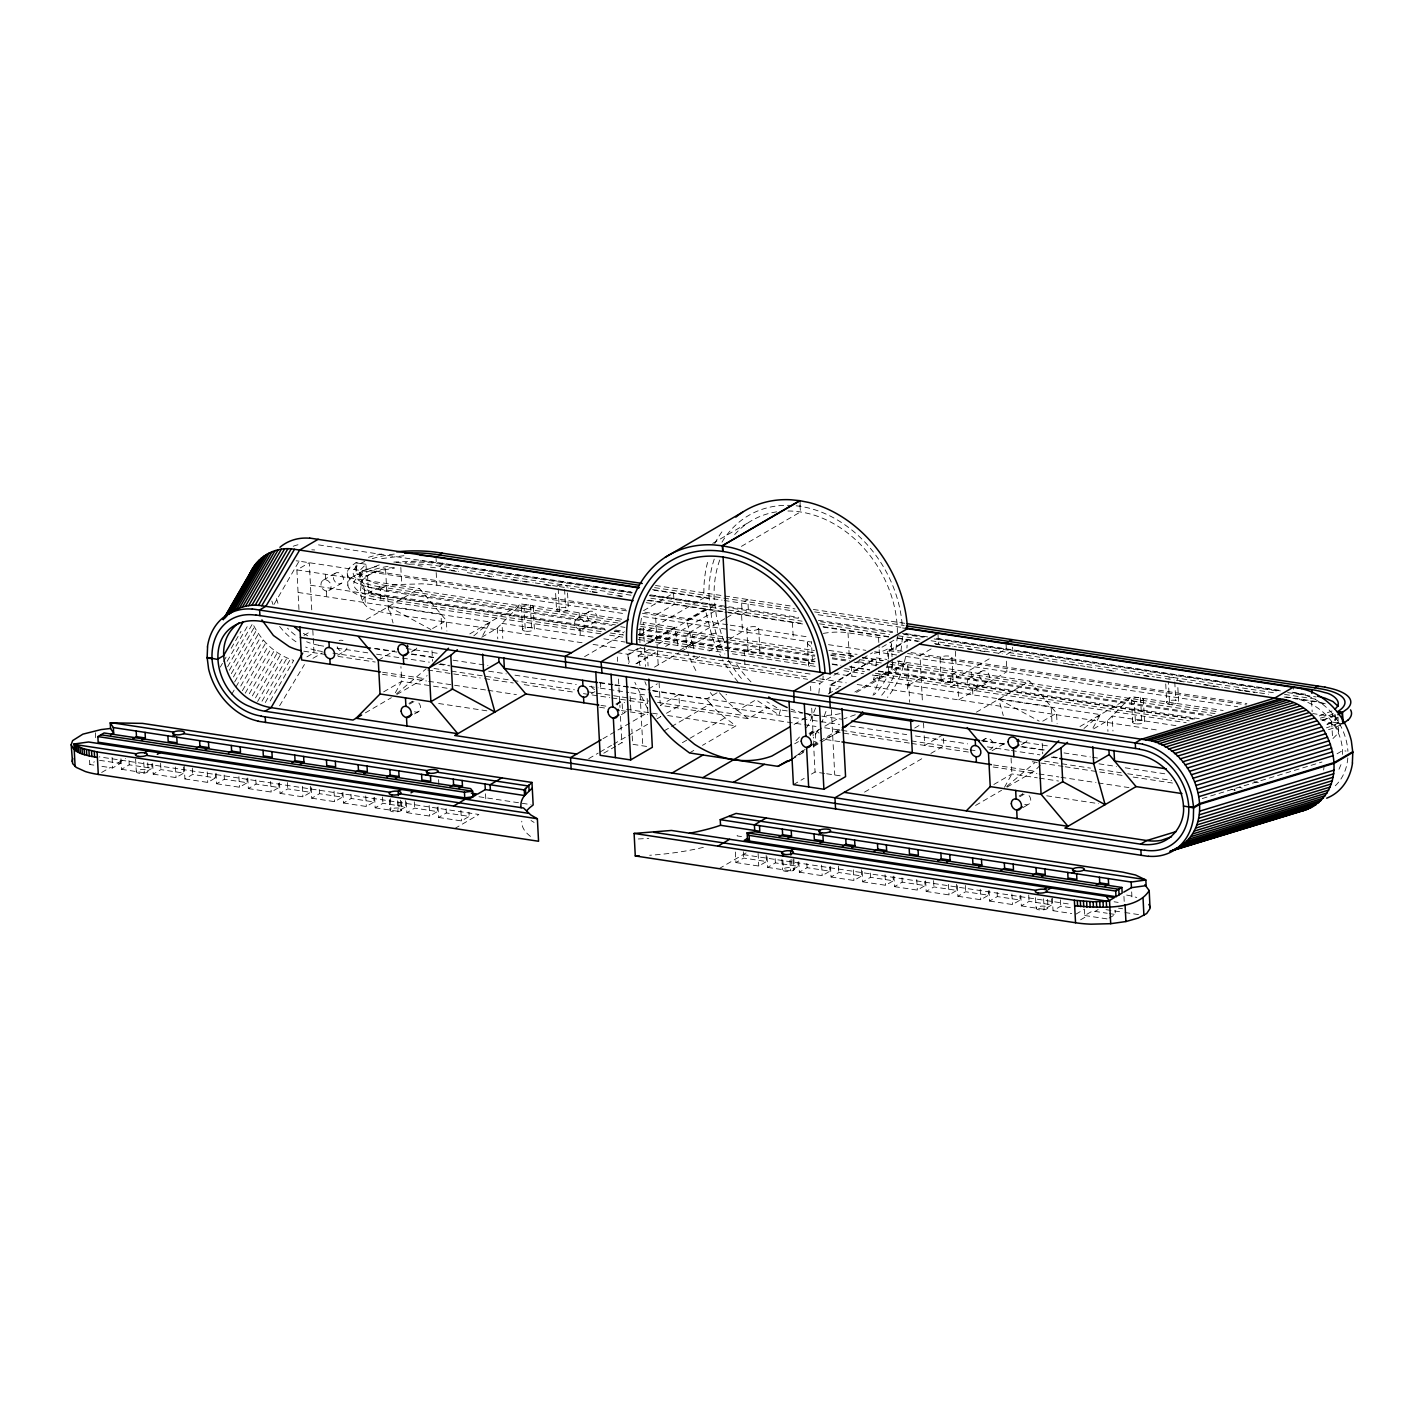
<?xml version="1.0" encoding="UTF-8"?>
<svg xmlns="http://www.w3.org/2000/svg" width="1424" height="1424" viewBox="0 0 1424 1424"><rect width="100%" height="100%" fill="white"/><g stroke="black" fill="none" stroke-linecap="round" stroke-linejoin="round"><path stroke-width="0.75" stroke-dasharray="5 3.75" d="M1342.565 754.435C1343.277 732.773 1328.806 712.516 1309.688 703.26A58.437 46.707 59.8 0 0 1295.021 698.668M582.06 642.74L388.592 613.37A57.28 18.654 -3 0 1 375.651 610.469C360.913 608.084 358.439 593.63 362.194 580.583C369.955 571.344 383.323 570.116 394.501 568.087M362.337 600.519C373.23 581.864 402.191 584.997 421.362 583.804A57.28 18.654 -3 0 1 436.865 585.228L625.937 613.922M1338.079 718.301L1338.471 733.004L1332.597 738.914L1331.707 722.021L1337.118 717.144M359.969 578.055L359.969 570.33L365.986 564.296L366.288 569.92C353.472 575.154 364.046 587.703 373.551 588.254A58.437 19.028 -3 0 0 386.776 591.227L611.964 625.403M838.202 672.715L819.868 683.413L818.729 694.396M829.569 693.096L830.085 685.692L876.454 657.888L886.832 659.454M875.991 666.04L876.49 658.618M888.362 658.814L888.914 650.679L907.48 639.857L906.928 647.991M897.387 635.905L895.536 652.886M902.496 637.169L900.52 655.076M1323.644 770.028L1323.982 767.198M887.757 662.872L885.479 674.157M1051.944 721.737L1051.161 706.731L873.499 679.764L874.567 675.332M879.676 676.151L878.59 680.69A119.207 95.266 59.8 0 1 873.001 695.357M905.522 657.283L903.332 666.236A119.207 95.266 59.8 0 1 887.455 697.422M815.56 707.977L810.309 721.042A107.281 85.743 59.8 0 1 806.411 727.842M825.973 711.359L821.915 722.449M1340.981 764.652L1337.741 772.146M395.338 692.794L401.71 681.348L400.927 666.574M482.789 635.353L490.212 622.003L388.503 606.571L393.077 622.982M1004.472 787.312L1011.894 773.962L1010.898 754.969M1092.973 727.967L1100.396 714.617L998.705 699.184L1003.279 715.578M818.337 729.889L813.282 738.077M220.293 667.091L222.482 663.335M223.568 661.448L226.843 655.805M231.204 648.276L241.012 631.348M227.128 661.306L247.829 625.563M227.591 666.77L252.671 623.498C260.734 640.515 275.473 654.88 293.736 660.362L268.655 703.634M229.353 670.259L254.433 626.987M231.311 673.659L256.373 630.387M274.031 604.435L299.093 561.163L627.023 610.932M233.429 676.952L258.492 633.68M234.622 681.989L260.788 636.848M231.614 694.431L234.889 688.789M235.975 686.92L263.226 639.874M240.745 686.048L265.825 642.776M242.383 690.658L268.549 645.499M245.231 693.203L271.397 648.062M249.289 693.702L274.369 650.43M252.351 695.891L277.413 652.619M255.501 697.867L280.564 654.595M257.619 701.516L283.785 656.375M261.998 701.195L287.061 657.924M265.309 702.53L290.389 659.259M279.602 705.77L304.433 664.51M1338.275 717.18L1332.722 722.182L1324.783 725.688M396.869 694.485L424.174 678.554L427.111 675.581M481.721 637.258L497.207 628.233L521.148 603.954L623.961 619.565M1007.053 787.098L1034.358 771.167L1040.268 765.186M1093.65 728.857L1107.391 720.847L1131.35 696.567L1223.18 710.505M791.566 759.401A89 71.129 59.8 0 0 801.356 751.712L804.471 748.864M351.354 577.681L363.44 570.632M396.513 693.826L426.079 668.853M473.783 635.869L490.212 622.003M1006.697 786.44L1034.625 762.855M1083.967 728.483L1100.396 714.617M1335.267 714.617L1322.077 720.829M298.969 609.579L296.886 569.92L309.275 562.711L311.803 610.932M323.212 580.173L335.601 572.964M365.986 564.296L356.036 562.622L350.767 566.432A60.093 19.562 -3 0 0 373.141 588.005L615.56 624.905M328.819 590.693A5.963 4.77 59.8 0 0 328.303 580.956A5.963 4.77 59.8 0 0 320.934 584.677A5.963 4.77 59.8 0 0 328.819 590.693L341.19 583.484A5.963 4.77 59.8 0 0 340.674 573.73A5.963 4.77 59.8 0 0 333.305 577.45A5.963 4.77 59.8 0 0 341.19 583.484M383.394 587.4L380.297 589.198L380.884 600.465L383.982 598.65M303.971 635.389L309.275 632.292M89.552 760.291L89.783 764.51L94.411 761.804M439.678 566.165L442.775 564.367L442.579 560.611M101.656 772.484L110.057 767.589M117.783 763.068L125.526 758.565M366.235 619.565L419.457 588.521L446.353 620.526L446.905 631.063M101.941 766.361L112.621 767.981L120.346 763.46L120.132 759.241M306.908 656.873L313.992 652.744L313.244 638.415M120.933 758.761L121.485 769.316L129.228 764.813L152.065 768.284L151.834 764.047M312.977 658.297L322.269 652.886M337.666 655.271L344.733 651.142M121.485 769.316L144.322 772.787L152.065 768.284M152.653 763.584L153.205 774.14L160.93 769.619L183.767 773.09L183.447 766.753M153.205 774.14L176.042 777.593L183.767 773.09M378.268 660.22L394.519 650.75M432.593 628.536L446.353 620.526M184.248 766.29L184.906 778.946L192.649 774.442L215.487 777.896L215.149 771.577M411.322 652.014L415.043 649.86M184.906 778.946L207.744 782.417L215.487 777.896M469.778 633.911L521.148 603.954M216.074 773.214L216.626 783.752L224.351 779.248L247.189 782.719L246.975 778.501M383.643 691.868L401.71 681.348L431.365 685.852M365.381 712.854L391.369 697.689M216.626 783.752L239.463 787.223L247.189 782.719M247.776 778.02L248.328 788.576L256.071 784.054L278.908 787.525L278.677 783.307M408.973 703.403L412.693 701.231A5.963 4.77 59.8 0 0 410.504 704.293M409.614 704.115L415.185 700.875M248.328 788.576L271.165 792.047L278.908 787.525M576.916 618.728L589.287 611.519M414.58 713.922L418.282 711.751M279.496 782.826L280.047 793.382L287.773 788.878L310.61 792.331L310.29 786.012M712.73 543.398L748.899 522.305M582.505 629.248A5.963 4.77 59.8 0 0 581.989 619.511A5.963 4.77 59.8 0 0 574.62 623.231A5.963 4.77 59.8 0 0 582.505 629.248L594.876 622.039A5.963 4.77 59.8 0 0 594.378 612.284A5.963 4.77 59.8 0 0 586.991 616.005A5.963 4.77 59.8 0 0 594.876 622.039M280.047 793.382L302.885 796.853L310.61 792.331M741.406 546.371L800.448 511.946L799.629 500.661M311.197 787.65L311.749 798.205L319.492 793.684L342.33 797.155L342.098 792.937M643.577 610.647L673.552 593.185L674.139 604.435L655.574 615.257L657.301 648.49M311.749 798.205L334.587 801.659L342.33 797.155M584.57 656.66L622.395 634.606M342.917 792.456L343.469 803.011L351.194 798.49L374.031 801.961L373.818 797.743M639.892 635.211L704.043 597.813A119.207 95.266 59.8 0 1 708.173 560.237M343.469 803.011L366.306 806.482L374.031 801.961M617.108 652.637L627.931 654.275L639.056 647.778M648.347 642.366L674.335 627.201L678.091 645.517M642.402 613.263L686.635 619.974L705.2 609.152L712.196 637.24A119.207 95.266 59.8 0 0 720.615 656.161M656.749 637.774L644.36 644.983L643.185 622.484L674.335 627.201M640.96 647.422L627.966 655.004L629.248 662.694M648.383 643.096L674.371 627.948M686.76 620.722L705.325 609.899L710.327 609.935M650.003 642.776L714.741 605.022L649.753 595.161M374.619 797.28L375.171 807.817L382.914 803.314L405.751 806.785L405.413 800.448M639.999 665.649L638.094 655.823L648.792 649.575M658.315 644.022L715.453 610.7M635.887 663.762L656.304 651.854M665.595 646.443L676.738 639.946M689.109 632.719L707.675 621.896L712.57 621.434M636.795 663.584L647.617 657.265L648.08 666.005M591.352 693.719L594.894 691.655M724.763 618.728L692.402 637.614L692.1 631.971L685.905 635.585L686.51 646.834L693.31 642.865L693.862 653.42M726.667 617.624L741.904 608.742L741.619 603.1L747.796 599.504L748.383 610.754L742.207 614.367M375.171 807.817L398.008 811.288L405.751 806.785M679.657 650.341L692.028 643.132M654.488 667.126L678.91 652.886M680.779 651.783L711.181 634.072L715.934 633.11M406.338 802.086L406.89 812.641L414.615 808.12L437.453 811.591L437.239 807.372M615.844 704.097L619.547 701.925M616.485 704.809L622.057 701.551L622.644 712.819M699.771 656.5L694.2 659.757L693.969 655.538M709.045 651.088L727.611 640.266M729.462 639.18L742.474 631.597L741.584 614.723M406.89 812.641L429.728 816.094L437.453 811.591M648.49 688.985L657.336 683.823M438.04 806.892L438.592 817.447L446.335 812.944L469.172 816.397L468.959 812.178M621.434 714.617L625.154 712.445A5.963 4.77 59.8 0 1 621.309 712.427M438.592 817.447L461.429 820.918L469.172 816.397M602.957 738.736L616.076 731.082M617.945 729.996L647.902 712.516L647.155 698.187M454.754 828.537L478.891 814.475L99.253 756.856M588.717 758.636L598.205 753.1M600.109 751.997L611.501 745.339M613.406 744.236L626.702 736.493M628.589 735.371L647.582 724.3M657.069 718.764L660.878 716.557L656.5 715.898M666.45 713.299L679.444 705.734L678.856 694.467L660.291 705.307L748.276 718.657L766.842 707.835M603.776 753.207L616.414 745.838M618.212 744.77L621.825 742.669L626.151 743.328M653.118 690.978L706.357 699.059L718.728 691.833M664.118 730.868L669.689 727.628M671.541 726.543L710.54 703.812A89 71.129 59.8 0 0 725.101 717.785L735.888 725.866L702.477 745.357M719.44 692.74L722.911 696.585L726.632 694.431M682.399 742.687L725.101 717.785M722.911 696.585A89 71.129 59.8 0 0 737.49 710.558L756.055 699.736L779.124 715.008L780.37 709.882L766.913 701.783M689.483 752.94L695.054 749.683M855.343 662.73L872.485 652.726M882.008 647.172L895.322 639.412M830.423 692.224L830.032 684.944L876.454 657.888M888.879 651.391L907.444 640.569L902.353 639.073M828.216 693.951L839.039 687.65M794.076 724.442L811.057 714.545L811.36 720.17L839.537 724.442M873.499 679.764L885.87 672.537M854.863 692.011L904.044 663.335L899.114 660.914L898.455 663.584A113.244 90.495 59.8 0 1 880.762 696.283M856.554 692.384L907.604 662.605L909.687 702.263M931.118 648.899L919.993 655.396L922.521 703.634M809.063 733.413L812.784 731.26M809.704 734.125L815.276 730.886L815.863 742.135M794.681 743.791L798.455 741.601M809.775 734.998L822.983 727.29M824.87 726.187L839.964 717.393M908.779 685.122L921.168 677.895M801.356 751.712L805.076 749.54M812.801 745.019L818.373 741.779A5.963 4.77 59.8 0 1 813.282 740.996M819.921 740.872L840.338 728.963M794.628 756.625L803.919 751.196M813.193 745.784L818.764 742.545M909.313 743.097L836.725 732.078L840.427 729.907M791.744 759.277L804.738 751.694M813.834 746.425L837.971 732.345M989.182 658.867L956.821 677.735L956.519 672.11L950.324 675.724L950.912 686.973L957.106 683.36M998.705 653.313L1006.323 648.863L1006.038 643.239M969.459 678.269L981.848 671.042M793.399 784.624L804.222 778.323M811.449 774.104L815.062 772.004L824.585 773.446M975.066 688.789A5.963 4.77 59.8 0 0 974.55 679.034A5.963 4.77 59.8 0 0 967.181 682.755A5.963 4.77 59.8 0 0 975.066 688.789L987.437 681.562A5.963 4.77 59.8 0 0 986.921 671.808A5.963 4.77 59.8 0 0 979.552 675.528A5.963 4.77 59.8 0 0 987.437 681.562M914.689 728.073L921.755 723.944M976.419 712.178L1029.641 681.135L1056.537 713.121L1057.106 723.677M719.084 868.658L746.924 852.424M735.371 852.015L735.923 862.57L743.666 858.067L766.504 861.538L766.165 855.201M864.528 792.118L923.393 757.799M930.869 753.438L943.863 745.856L943.275 734.606L924.71 745.428L923.945 731.099M735.923 862.57L758.761 866.041L766.504 861.538M981.848 740.711L985.39 738.647M767.073 856.839L767.643 867.394L775.368 862.873L798.205 866.344L797.992 862.125M992.083 750.715L1006.519 742.296M1042.795 721.149L1056.537 713.121M767.643 867.394L790.48 870.847L798.205 866.344M798.793 861.645L799.345 872.2L807.088 867.697L829.925 871.15L829.694 866.931M1021.524 744.627L1025.244 742.456M799.345 872.2L822.182 875.671L829.925 871.15M1079.979 726.525L1131.35 696.567M830.495 866.468L831.064 877.006L838.789 872.503L861.627 875.974L861.306 869.637M993.845 784.482L1011.894 773.962L1037.331 777.824M975.565 805.45L1001.57 790.302M831.064 877.006L853.902 880.477L861.627 875.974M862.214 871.274L862.766 881.83L870.509 877.309L893.346 880.78L893.115 876.561M1019.175 796.016L1022.877 793.844A5.963 4.77 59.8 0 0 1020.688 796.906M1019.815 796.728L1025.387 793.471M862.766 881.83L885.603 885.283L893.346 880.78M1022.913 807.604L1028.484 804.364M893.916 876.08L894.486 886.636L902.211 882.132L925.048 885.586L924.835 881.367M894.486 886.636L917.323 890.107L925.048 885.586M925.636 880.904L926.187 891.442L933.93 886.938L956.768 890.409L956.43 884.073M926.187 891.442L949.025 894.913L956.768 890.409M957.337 885.71L957.907 896.266L965.632 891.744L988.47 895.215L988.256 890.997M957.907 896.266L980.744 899.737L988.47 895.215M989.057 890.516L989.609 901.072L997.352 896.568L1020.189 900.039L1019.958 895.803M989.609 901.072L1012.446 904.543L1020.189 900.039M1020.759 895.34L1021.328 905.895L1029.054 901.374L1051.891 904.845L1051.571 898.508M1021.328 905.895L1044.166 909.349L1051.891 904.845M1052.372 898.046L1053.03 910.701L1060.773 906.198L1071.151 907.764M1337.047 753.794L1342.618 750.555L1346.018 751.071M1075.868 914.172L1083.611 909.651M1084.412 909.188L1084.75 915.507L1092.475 911.004L1107.213 913.247M1080.585 919.815L1087.313 915.899M1095.038 911.396L1098.135 909.58M1109.136 918.071L1115.312 914.475L1115.099 910.256M1341.283 724.549L1335.854 727.094A60.093 19.562 -3 0 1 1327.15 730.049M1331.707 722.021L1323.946 725.439M855.29 714.759L844.058 718.728M836.725 732.078L839.929 730.672M1202.248 798.544L1321.953 762.018M379.211 564.919L366.288 569.92L627.236 609.525M1319.211 715.934L1332.134 710.932L1332.437 716.557L1312.697 713.549M381.614 558.617L406.694 555.342M394.128 567.731C378.713 566.877 340.603 583.876 373.836 593.879A58.437 19.028 -3 0 0 387.079 596.852M393.843 562.106L420.436 560.914A58.437 19.028 -3 0 1 436.278 562.355L631.046 591.903M638.344 838.967L648.828 838.398M360.913 563.512L355.626 562.872L356.214 574.121L367.606 575.705L368.478 592.58L604.63 628.429M1332.722 722.182L1343.081 723.606M655.467 585.478L791.513 606.126M813.353 609.454L905.148 623.374M654.577 587.614L794.966 608.938M814.635 611.911L904.222 625.51M652.495 589.572L722.039 600.145M724.229 600.465L796.247 611.394M818.088 614.723L903.314 627.646M653.847 590.195L709.134 598.578L711.573 617.375L716.877 636.03A113.244 90.495 59.8 0 0 724.887 654.008M907.462 628.678L902.371 627.913A113.244 90.495 59.8 0 0 827.415 514.705A113.244 90.495 59.8 0 0 721.256 543.434M650.608 594.876L726.685 606.428M728.857 606.749L798.722 617.357M818.391 620.348L894.877 631.953M905.806 633.609L927.647 636.92M936.387 638.255L1281.244 690.587M1292.209 692.26L1307.552 694.574M318.513 544.876L632.256 592.491M902.442 633.502L927.718 637.347M938.256 638.931L1280.39 690.871M1298.67 693.63L1293.579 692.865L1293.277 687.24M631.882 593.06L435.406 563.299A60.093 19.562 -3 0 0 405.057 562.48M649.469 595.73L722.004 606.749M724.211 607.087L800.84 618.71M820.509 621.701L892.617 632.648M903.546 634.303L923.215 637.293M934.144 638.949L1278.841 691.263M1287.634 692.598L1316.221 696.941M630.992 595.214L435.744 565.577A54.059 17.604 -3 0 0 408.813 564.242M650.768 598.205L802.121 621.184M819.601 623.837L889.519 634.445M898.259 635.78L920.118 639.091M931.047 640.747L1275.744 693.061M1284.537 694.396L1315.331 699.077M440.977 568.639L458.51 571.309M467.286 572.644L493.594 576.631M502.352 577.966L511.127 579.283M513.316 579.621L522.092 580.956M524.281 581.295L533.057 582.612M535.246 582.95L557.176 586.279M559.365 586.617L568.14 587.934M570.33 588.272L587.863 590.942M592.206 591.601L598.739 592.58M607.425 593.915L616.129 595.232M618.301 595.552L622.644 596.211M648.739 600.18L803.385 623.641M823.054 626.631L888.612 636.581M897.351 637.916L919.21 641.227M934.5 643.541L943.24 644.876M945.429 645.197L956.358 646.87M958.548 647.19L991.318 652.174M993.507 652.495L1002.247 653.83M1015.312 655.805L1006.626 654.488L1012.802 650.875L1012.606 647.137M1017.484 656.144L1026.188 657.461M1028.359 657.799L1037.046 659.116M1039.217 659.437L1050.093 661.092M1052.265 661.412L1060.969 662.747M1063.141 663.068L1084.874 666.361M1087.046 666.699L1095.75 668.016M1097.922 668.354L1115.312 670.989M1123.999 672.306L1132.703 673.623M1134.875 673.961L1154.437 676.934M1156.608 677.254L1160.952 677.913M1165.33 678.589L1174.106 679.907M1176.295 680.245L1185.071 681.58M1187.26 681.9L1222.344 687.24M1224.533 687.561L1233.309 688.896M1235.498 689.234L1257.428 692.562M1259.617 692.883L1268.392 694.218M1285.925 696.888L1312.234 700.875A58.437 19.028 -3 0 1 1325.477 703.848M396.086 562.231L402.618 563.228M404.808 563.566L409.169 564.224M417.873 565.542L422.234 566.2M440.372 569.013L449.165 570.348M451.372 570.668L457.086 571.487M487.578 576.115L491.939 576.791M511.679 579.782L520.472 581.117M522.661 581.437L527.04 582.113M545.908 585.033L551.195 585.78M581.081 590.355L590.711 591.779M592.081 592.028L597.297 592.776M617.055 595.766L621.451 596.442M647.048 600.376L726.187 612.391M728.394 612.712L803.439 624.104M823.232 627.112L889.181 637.115M897.227 638.29L917.839 641.423M935.354 644.129L941.94 645.125M944.148 645.464L952.941 646.799M967.857 649.059L972.094 649.7M980.264 650.893L984.803 651.64M1038.986 659.864L1043.383 660.522M1068.071 664.225L1078.555 665.862M1109.332 670.544L1114.173 671.22M1144.504 675.866L1149.061 676.507M1179.553 681.135L1184.092 681.882M1203.529 684.784L1207.872 685.442M1210.062 685.781L1219.264 687.222M1238.382 690.07L1242.743 690.729M1244.914 691.067L1254.437 692.562M1284.128 697.012L1311.611 701.231A57.28 18.654 -3 0 1 1324.551 704.132M823.339 633.413A26.825 8.74 -3 0 1 848.028 632.808L878.537 637.436A26.825 8.74 -3 0 1 883.984 638.611M646.229 602.672L654.969 604.007M644.787 612.178L728.056 624.816M730.227 625.154L747.653 627.806M757.835 629.337L809.081 637.115M902.442 651.284L887.49 649.024L888.256 663.353M910.986 652.584L940.89 657.123M951.054 658.671L1246.908 703.563M888.914 650.679L899.274 652.245M907.551 653.509L1246.587 704.969M643.523 616.592L810.915 641.993M828.501 644.663L865.881 650.341M874.674 651.676L896.657 655.004M905.45 656.339L1237.741 706.767M828.893 650.359L850.698 653.669A26.825 8.74 -3 0 0 857.088 654.292M296.886 569.92L419.457 588.521M897.227 661.039L1029.641 681.135M830.655 655.04A26.825 8.74 -3 0 1 849.202 655.307L853.563 655.966M862.285 657.301L879.712 659.935A26.825 8.74 -3 0 1 883.485 660.665M620.366 621.095L386.491 585.602A58.437 19.028 -3 0 1 373.248 582.63L362.8 577.485L359.685 572.43M639.928 624.068L814.475 650.554M831.954 653.207L853.813 656.517M862.552 657.852L882.221 660.825M890.961 662.16L1218.285 711.84M379.443 586.795L618.657 623.107M640.64 626.435L728.34 639.75M730.53 640.088L813.567 652.69M831.046 655.343L850.715 658.333M859.455 659.65L881.314 662.961M890.053 664.296L1215.064 713.62M639.75 628.589L814.848 655.147M832.328 657.817L849.808 660.469M858.547 661.786L878.216 664.777M886.956 666.094L1211.966 715.435M620.668 626.72L625.011 627.379M638.059 629.355L814.777 656.179M832.257 658.831L845.358 660.825M854.097 662.142L878.145 665.791M886.885 667.126L1205.434 715.471M615.56 630.084L624.317 631.402M639.607 633.733L748.846 650.305M759.01 651.854L812.41 659.953L811.431 641.548M942.065 679.64L888.683 671.541L888.362 665.4M952.247 681.188L1199.222 718.657M361.465 583.644L364.526 588.575L374.761 593.577A57.28 18.654 -3 0 0 387.702 596.496L605.36 629.533M614.153 630.868L622.947 632.203M638.344 634.534L814.528 661.27M832.114 663.94L840.908 665.275M849.701 666.61L869.494 669.618M878.288 670.953L1195.181 719.049M310.45 585.211L605.734 630.031M614.438 631.348L623.872 632.772M638.344 634.979L815.062 661.804M832.542 664.456L839.11 665.453M850.021 667.108L869.69 670.099M878.43 671.416L1193.063 719.173M380.048 598.062L601.658 631.686M610.451 633.021L623.641 635.033M639.038 637.365L728.928 650.999M731.117 651.338L816.344 664.278M844.752 668.586L864.421 671.576M875.351 673.232L1189.254 720.864M600.768 633.822L373.64 599.308M609.561 635.157L622.751 637.169M638.13 639.501L723.659 652.477M732.399 653.812L817.625 666.735M843.845 670.722L863.514 673.712M872.253 675.029L1186.174 722.68M834.428 673.534L851.872 676.186A26.825 8.74 -3 0 0 856.055 676.667M298.079 592.437L440.977 614.118L441.76 629.123M593.114 637.204L501.996 623.374L502.779 638.379M603.794 638.824L625.154 642.064M1175.957 725.67L1112.18 715.987L1112.963 730.993M810.042 674.05L640.48 648.329L641.192 654.008L807.639 679.284M593.06 644.413L617.251 648.08M628.233 649.736L808.814 677.148M819.815 678.821L846.194 682.826M857.177 684.499L1158.691 730.245M816.397 680.601L822.965 681.598L823.09 676.044M638.094 655.823L647.617 657.265M810.345 681.954L819.868 683.413M830.032 684.944L840.854 686.599M406.285 648.543L438.076 653.367M1016.487 741.156L1048.26 745.98M374.672 648.312L394.27 651.284M411.696 653.919L433.483 657.229M453.099 660.202L487.951 665.506M599.824 682.47L612.996 684.481M615.186 684.802L628.358 686.813M630.547 687.151L650.305 690.142M652.512 690.48L802.299 713.21M804.489 713.531L841.744 719.191M982.791 740.605L1004.739 743.933M1022.307 746.603L1044.255 749.932M1064.013 752.922L1090.357 756.927M1092.546 757.265L1099.132 758.262M1253.992 781.758L1258.353 782.417M374.85 648.739L396.833 652.085M411.358 654.292L434.872 657.852M599.735 682.879L612.551 684.819M614.687 685.14L646.727 689.999M981.741 740.854L1005.664 744.485M1020.901 746.799L1044.824 750.43M318.745 645.392L323.818 646.176M337.007 648.169L367.784 652.851M376.577 654.186L429.318 662.178M440.319 663.851L449.112 665.186M488.663 671.185L506.232 673.855M514.99 675.19L576.275 684.481M589.411 686.475L598.151 687.81M600.341 688.148L628.803 692.456M630.992 692.794L646.318 695.108M655.076 696.443L807.016 719.512M850.359 726.08L906.714 734.642M915.383 735.959L967.644 743.88M987.348 746.87L1009.224 750.199M1011.414 750.537L1039.876 754.845M1053.012 756.838L1057.391 757.497M1098.972 763.816L1116.487 766.468M1125.245 767.803L1164.814 773.802M439.001 664.278L449.592 665.88M1051.321 757.194L1057.676 758.173M322.394 651.533L315.665 650.394M332.913 653.135L374.672 659.472M434.017 668.479L510.896 680.156M513.085 680.476L574.37 689.786M587.507 691.779L594.075 692.776M596.264 693.096L648.792 701.071M657.55 702.406L815.988 726.454M824.656 727.771L839.822 730.067M841.993 730.405L909.188 740.587M911.342 740.925L967.928 749.505M970.118 749.843L976.686 750.84M1044.54 761.146L1090.517 768.123M1099.275 769.441L1121.151 772.769M1127.737 773.766L1171.703 780.441M1231.048 789.448L1235.445 790.106M303.81 651.195L329.3 655.058M338.058 656.393L375.242 662.035M427.77 670.01L480.28 677.984M484.658 678.643L513.21 682.968M524.174 684.641L574.673 692.313M583.448 693.63L609.792 697.635M611.982 697.974L647.119 703.296M911.502 743.435L968.605 752.086M1032.275 761.751L1038.861 762.748M1041.051 763.086L1062.998 766.415M1065.205 766.753L1122.219 775.404M1133.166 777.059L1172.539 783.04M382.629 672.253L424.174 678.554M600.928 705.378L607.336 706.357M626.542 709.277L658.903 714.189M667.696 715.524L735.888 725.866M839.733 741.637L824.336 739.287L834.446 734.375A89 71.129 59.8 0 0 843.079 728.75M993.578 764.973L1034.358 771.167M382.486 674.3L426.435 680.975M428.642 681.313L485.762 689.981M487.951 690.302L516.414 694.627M599.593 707.247L606.161 708.244M621.469 710.576L647.742 714.563M993.151 766.984L1036.921 773.624M1039.111 773.962L1058.815 776.952M1061.005 777.29L1096.017 782.595M1098.207 782.933L1128.947 787.597M433.483 686.172L452.547 689.074M1039.449 778.145L1058.513 781.028M438.663 703.509L488.432 711.057M1046.693 795.785L1098.634 803.67M646.621 746.443L632.648 744.307L631.847 729.07M826.632 773.748L841.246 775.973M478.98 796.746L531.01 804.631M741.53 836.582L737.223 835.941L736.991 831.723M1114.084 901.784L1118.143 902.389M1118.516 908.138L1122.575 908.743M743.221 854.578L1071.257 904.365M1106.003 909.651L1122.86 912.197M1124.96 912.517L1139.716 914.76M99.538 760.309L120.346 763.46M1109.243 913.549L1115.312 914.475M89.783 764.51L93.824 765.115M1053.03 910.701L1071.72 913.532M1084.75 915.507L1107.587 918.978M1337.812 722.947L1342.672 723.837M361.5 574.78L356.623 573.89L356.036 562.622M307.709 635.78L302.137 632.683M998.705 699.184L1039.146 721.114M388.503 606.571L430.885 629.533M531.01 820.509L534.089 822.413M748.276 718.657L737.49 710.558M1338.738 730.975L1335.676 726.044L1325.424 721.025A57.28 18.654 -3 0 0 1320.653 719.69M710.54 703.812L706.357 699.059M710.273 692.545L712.552 695.446M647.422 708.476L634.837 682.345M644.894 681.669L646.282 685.122M277.947 603.313L276.114 597.404M692.616 644.894L686.635 619.974M685.852 646.727L686.421 648.507M1335.125 715.489L1335.676 726.044M1311.611 701.231L1312.163 711.786M1177.862 687.561L1178.609 701.89A5.963 1.94 -3 0 1 1169.567 703.937L1168.374 681.42M1174.782 681.9L1175.743 700.323M1165.74 683.947L1166.701 702.352M1143.383 699.237L1144.576 721.737A5.963 1.94 -3 0 1 1135.515 723.784L1134.341 701.267A5.963 1.94 -3 0 1 1134.59 697.902A5.963 1.94 -3 0 1 1143.383 699.237A5.963 1.94 -3 0 1 1134.341 701.267M1140.535 697.653L1141.71 720.17M1131.493 699.7L1132.667 722.199M1131.671 891.887L1132.116 900.324M1123.945 896.39L1124.266 902.727M1107.391 720.847L1107.943 731.402M1060.435 899.861L1060.773 906.198M1042.172 743.257L1042.724 753.812M1047.583 899.363L1048.028 907.8A5.963 1.94 -3 0 1 1038.986 909.829A5.963 1.94 -3 0 1 1039.217 906.465A5.963 1.94 -3 0 1 1048.028 907.8M1043.614 898.811L1044.166 909.349M1035.568 897.707L1036.12 908.263M1028.733 895.055L1029.054 901.374M1006.341 661.181L1006.893 671.736L958.619 699.878L957.729 683.004M1011.894 893.987L1012.446 904.543M997.12 892.35L997.352 896.568M971.684 672.342L971.969 677.895M972.556 689.145L972.859 694.841M980.193 889.181L980.744 899.737M955.362 651.355L956.02 664.011M965.312 885.425L965.632 891.744M951.926 657.657A5.963 1.94 -3 0 1 942.884 659.704A5.963 1.94 -3 0 1 943.115 656.322A5.963 1.94 -3 0 1 951.926 657.657L953.101 680.174A5.963 1.94 -3 0 1 944.059 682.221A5.963 1.94 -3 0 1 944.29 678.839A5.963 1.94 -3 0 1 953.101 680.174M940.018 658.137L941.211 680.636M937.953 633.306L938.558 644.574M948.473 884.357L949.025 894.913M933.592 880.602L933.93 886.938M923.517 722.929L923.838 729.052M906.874 675.279L907.747 692.171M916.771 879.551L917.323 890.107M891.388 644.502L892.029 656.767M892.136 658.814L892.581 667.002M901.997 877.914L902.211 882.132M878.537 637.436L879.071 647.653M879.178 649.7L879.712 659.935M885.052 874.745L885.603 885.283M870.278 873.09L870.509 877.309M850.698 653.669L850.911 657.763M851.338 665.951L851.872 676.186M848.028 632.808L849.202 655.307M853.35 869.922L853.902 880.477M831.331 709.65L834.749 774.994M838.469 866.166L838.789 872.503M821.63 865.116L822.182 875.671M810.576 686.332L810.79 690.693M811.716 708.173L813.175 735.959M813.496 742.313L815.062 772.004M807.319 641.975L808.512 664.474M806.856 863.46L807.088 867.697M792.438 622.448L793.328 639.323M793.809 858.725L794.378 869.281A5.963 1.94 -3 0 1 785.318 871.31A5.963 1.94 -3 0 1 785.567 867.946A5.963 1.94 -3 0 1 794.378 869.281M792.954 859.74L793.506 870.278M791.068 859.259L791.513 867.714M789.928 860.31L790.48 870.847M782.897 860.292L783.342 868.747M781.918 859.188L782.47 869.744M775.154 858.654L775.368 862.873M758.689 628.34A5.963 1.94 -3 0 1 749.647 630.369A5.963 1.94 -3 0 1 749.896 627.005A5.963 1.94 -3 0 1 758.689 628.34L759.882 650.839A5.963 1.94 -3 0 1 750.84 652.886A5.963 1.94 -3 0 1 751.071 649.504A5.963 1.94 -3 0 1 759.882 650.839M746.799 628.803L747.974 651.32M758.102 853.385L758.761 866.041M744.165 650.59L745.055 667.482M743.328 851.73L743.666 858.067M657.425 650.626L658.315 667.785M659.098 682.79L660.184 703.26M644.485 647.137L645.499 666.432M640.141 694.859L642.811 745.856M627.931 654.275L628.411 663.726M630.138 696.389L631.046 713.816M617.34 657.034L617.571 661.412M618.497 678.981L619.992 707.532M620.455 716.325L621.825 742.669M579.123 612.747L579.408 618.372M579.995 629.622L580.298 635.264M567.553 592.918L568.407 609.276A5.963 1.94 -3 0 1 559.365 611.323L558.19 588.806M564.598 589.287L565.559 607.71M555.645 593.381L556.517 609.757M533.199 606.624L534.374 629.123A5.963 1.94 -3 0 1 525.331 631.17L524.157 608.653A5.963 1.94 -3 0 1 524.388 605.289A5.963 1.94 -3 0 1 533.199 606.624A5.963 1.94 -3 0 1 524.157 608.653M530.333 605.058L531.526 627.557M521.291 607.087L522.466 629.604M497.207 628.233L497.759 638.789M485.531 793.809L485.851 800.146M460.878 810.363L461.429 820.918M435.993 556.731L436.296 562.355M436.189 572.555L436.865 585.228M446.104 808.707L446.335 812.944M431.988 650.643L432.54 661.199M438.61 779.604L438.948 785.941M429.176 805.557L429.728 816.094M414.295 801.801L414.615 808.12M400.82 567.411L401.71 584.285M401.461 801.267L401.906 809.722A5.963 1.94 -3 0 1 392.864 811.751A5.963 1.94 -3 0 1 393.095 808.369A5.963 1.94 -3 0 1 401.906 809.722M400.482 800.163L401.034 810.719M387.702 596.496L388.592 613.37M398.72 801.819L399.058 808.138M385.601 569.564L386.776 591.227M397.456 800.733L398.008 811.288M390.318 798.633L390.87 809.17M389.446 799.629L389.998 810.185M382.575 796.977L382.914 803.314M364.526 588.575L365.416 605.449M365.754 795.927L366.306 806.482M347.242 572.822L347.901 585.353M350.98 794.272L351.194 798.49M325.437 574.246L325.722 579.817M326.31 591.067L326.612 596.763M334.035 791.121L334.587 801.659M312.817 630.227L313.138 636.368M319.261 789.466L319.492 793.684M302.333 786.297L302.885 796.853M287.452 782.541L287.773 788.878M270.613 781.491L271.165 792.047M255.839 779.836L256.071 784.054M238.912 776.667L239.463 787.223M224.138 775.03L224.351 779.248M207.192 771.861L207.744 782.417M192.311 768.106L192.649 774.442M175.49 767.055L176.042 777.593M160.609 763.3L160.93 769.619M147.758 762.783L148.185 771.238A5.963 1.94 -3 0 1 139.143 773.268A5.963 1.94 -3 0 1 139.392 769.886A5.963 1.94 -3 0 1 148.185 771.238M143.771 762.232L144.322 772.787M135.618 759.028L136.295 771.701M128.997 760.594L129.228 764.813M112.069 757.426L112.621 767.981M95.444 732.737L95.871 741.174M897.351 632.737L897.28 627.13A107.281 85.743 59.8 0 0 786.582 511.02M800.074 500.732L800.146 506.321M293.202 546.264A54.059 43.201 59.8 0 1 301.55 544.11M311.785 549.824A58.437 46.707 59.8 0 1 314.704 549.984M296.139 560.807A58.437 46.707 59.8 0 1 299.093 561.163M318.727 645.179A54.059 43.201 59.8 0 1 306.658 641.761M295.195 635.068A54.059 43.201 59.8 0 1 287.506 628.18M272.927 604.381A54.059 43.201 59.8 0 1 271.859 601.07M840.196 713.62A107.281 85.743 59.8 0 1 822.965 715.489M819.014 715.364A107.281 85.743 59.8 0 1 805.058 713.406M803.065 712.943A107.281 85.743 59.8 0 1 791.121 709.134M750.982 681.918A107.281 85.743 59.8 0 1 734.82 661.537M724.3 641.761A107.281 85.743 59.8 0 1 721.559 634.837L716.539 617.162L714.225 599.362A107.281 85.743 59.8 0 1 720.562 557.852M734.677 534.57A107.281 85.743 59.8 0 1 776.934 511.803M892.99 662.908A107.281 85.743 59.8 0 1 874.229 694.698M799.451 737.027A107.281 85.743 59.8 0 1 794.147 742.42M741.406 678.483A113.244 90.495 59.8 0 1 726.792 657.461M709.134 598.578A113.244 90.495 59.8 0 1 714.35 558.778M639.963 642.669A107.281 85.743 59.8 0 1 640.213 627.414M640.675 623.16A107.281 85.743 59.8 0 1 641.708 616.912M1298.67 693.844A54.059 43.201 59.8 0 1 1347.923 751.356M1347.816 757.924A54.059 43.201 59.8 0 1 1333.896 786.991M1029.071 795.678A5.963 4.77 59.8 0 1 1029.89 803.136A5.963 4.77 59.8 0 1 1023.393 803.599M1026.989 740.694A5.963 4.77 59.8 0 1 1021.4 742.438M418.87 703.064A5.963 4.77 59.8 0 1 420.044 709.971A5.963 4.77 59.8 0 1 414.455 711.733M416.787 648.08A5.963 4.77 59.8 0 1 411.216 649.825M346.922 648.08A5.963 4.77 59.8 0 1 342.241 651.516A5.963 4.77 59.8 0 1 337.114 646.603M339.143 640.622A5.963 4.77 59.8 0 1 342.97 640.658M1234.323 788.985A5.963 4.77 59.8 0 1 1234.59 790.462M1242.173 788.095A5.963 4.77 59.8 0 1 1239.592 786.956M983.201 741.708A5.963 4.77 59.8 0 1 991.567 740.48A5.963 4.77 59.8 0 1 989.787 749.54M594.591 689.572A5.963 4.77 59.8 0 1 590.782 685.051M599.878 682.185A5.963 4.77 59.8 0 1 600.18 687.81M315.665 650.252A60.093 48.024 59.8 0 1 305.644 647.03M295.996 641.761A60.093 48.024 59.8 0 1 279.335 626.026M695.873 670.597A119.207 95.266 59.8 0 1 687.436 651.676M738.006 681.918A119.207 95.266 59.8 0 1 722.627 659.793M714.723 543.594A119.207 95.266 59.8 0 1 724.051 529.069M810.487 735.745A5.963 4.77 59.8 0 1 813.353 731.01A5.963 4.77 59.8 0 1 818.96 733.075M617.357 704.987A5.963 4.77 59.8 0 1 624.638 702.691M1126.669 895.073A57.28 18.654 -3 0 1 1136.761 897.512M703.349 847.351A120.381 39.196 -3 0 1 649.7 855.272M530.511 836.404A120.381 39.196 -3 0 1 521.789 821.203M364.793 561.43A54.059 17.604 -3 0 0 360.681 563.477A54.059 17.604 -3 0 0 379.567 586.724M372.269 558.653A54.059 17.604 -3 0 1 397.652 553.705M388.04 566.343A54.059 17.604 -3 0 0 361.269 574.744A54.059 17.604 -3 0 0 380.155 597.991M430.475 567.197A58.437 19.028 -3 0 1 436.581 567.98M1338.026 722.983A54.059 17.604 -3 0 1 1326.456 727.824M1333.327 713.78A54.059 17.604 -3 0 1 1320.155 718.159M525.331 631.17A5.963 1.94 -3 0 1 525.563 627.788A5.963 1.94 -3 0 1 534.374 629.123M559.365 611.323A5.963 1.94 -3 0 1 559.596 607.941A5.963 1.94 -3 0 1 568.407 609.276M1135.515 723.784A5.963 1.94 -3 0 1 1135.765 720.402A5.963 1.94 -3 0 1 1144.576 721.737M1169.567 703.937A5.963 1.94 -3 0 1 1169.798 700.555A5.963 1.94 -3 0 1 1178.609 701.89M557.176 585.798A5.963 1.94 -3 0 1 564.385 585.193A5.963 1.94 -3 0 1 567.001 587.275M1168.623 678.038A5.963 1.94 -3 0 1 1175.209 677.931A5.963 1.94 -3 0 1 1177.185 679.889M373.729 599.273A60.093 19.562 -3 0 1 351.212 577.663M363.334 570.597A60.093 19.562 -3 0 1 378.784 566.004M368.46 557.336A60.093 19.562 -3 0 1 385.334 553.366M1335.374 715.863A60.093 19.562 -3 0 1 1319.923 720.455M890.641 642.26A26.825 8.74 -3 0 1 870.954 653.741M810.612 646.211A26.825 8.74 -3 0 1 808.405 639.661M809.259 666.717A26.825 8.74 -3 0 1 815.169 658.6M891.816 664.777A26.825 8.74 -3 0 1 872.129 676.258"/><path stroke-width="1.5" d="M258.207 721.131A60.093 48.024 59.8 0 1 208.598 668.977L207.139 657.443L207.566 646.977M1170.759 851.107C1224.409 830.139 1195.946 745.233 1145.483 739.857L835.852 692.865M1172.86 850.466L1305.149 810.096C1358.799 789.127 1330.336 704.221 1279.891 698.846L919.388 644.129M1301.732 688.789A60.093 48.024 59.8 0 1 1351.358 740.943L1352.8 752.459L1352.373 762.944M1183.469 805.984C1185.16 823.499 1172.7 841.281 1155.006 843.969A58.437 46.707 59.8 0 1 1140.588 844.147L264.935 711.252A58.437 46.707 59.8 0 1 250.268 706.66C214.704 694.218 201.905 630.476 245.8 621.398A58.437 46.707 59.8 0 1 260.218 621.22L1135.871 754.115A58.437 46.707 59.8 0 1 1150.539 758.707C1168.552 767.429 1182.24 785.745 1183.469 805.984L1193.65 807.906L1199.827 804.293L1334.235 763.3L1352.8 752.459M75.116 766.521L73.923 744.004L88.591 741.993L523.534 808.013L530.689 814.884L537.364 818.747L538.557 841.264L98.292 774.442A57.28 18.654 -3 0 1 85.351 771.541L76.344 767.447L72.642 763.602L71.2 744.699L72.606 740.622L82.895 734.143L101.175 729.569L110.556 728.465L113.653 733.182L110.556 734.998M72.054 761.591L72.784 758.529M1149.204 890.57C1136.067 911.68 1096.676 907.23 1074.657 905.878L1074.372 900.253L634.107 833.432L635.282 855.949L1075.547 922.752A57.28 18.654 -3 0 0 1091.051 924.176L1110.702 923.695L1125.921 921.542L1138.363 918.017L1146.694 913.514L1150.04 908.476L1149.204 890.57L1144.878 884.731M794.058 702.228L793.844 691.032L824.781 672.982M250.054 573.658C256.818 556.321 276.292 545.908 294.483 549.29L633.093 600.679M223.141 619.565L253.098 567.784M223.301 619.654L254.896 565.097M226.38 615.257L256.89 562.569M224.867 618.194L227.039 614.42M229.211 610.665L231.4 606.909M233.572 603.135L241.208 589.981M243.397 586.207L248.844 576.809M226.363 616.681L259.061 560.237M261.393 558.101L228.677 614.545C237.683 606.802 250.179 603.901 261.785 605.734L571.433 652.726M231.169 612.605L263.867 556.161M233.785 610.878L266.502 554.434M236.544 609.365L269.243 552.921M239.428 608.084L272.126 551.64M242.418 607.033L275.117 550.59M245.498 606.215L278.196 549.771M248.666 605.645L281.365 549.201M251.888 605.307L284.604 548.863M243.13 621.896L223.515 655.752L217.32 659.365L207.139 657.443M255.181 605.2L287.879 548.774M258.509 605.36L291.208 548.916M261.785 605.734L294.483 549.29M302.725 653.082L271.112 707.639L264.935 711.252M521.131 807.746A120.381 39.196 -3 0 1 523.213 797.422L524.566 795.553L524.263 789.928L531.971 782.452L533.163 804.969L529.995 807.461A120.381 39.196 -3 0 0 526.613 810.861M532.291 788.077L524.566 795.553L485.299 789.59L477.574 794.111L471.344 793.168M912.873 721.309L863.887 713.869L847.778 724.638A89 71.129 59.8 0 1 844.699 727.433M857.711 717.482L862.695 711.858M358.456 636.635L378.268 660.22L380.048 693.986L356.089 718.266L457.798 733.698L430.885 701.694L429.122 667.927L448.578 648.205M966.291 810.861L990.232 786.6L988.47 752.833L967.234 727.575M1058.78 740.818L1039.324 760.541L1041.086 794.307L1067.982 826.312L844.254 792.349M1334.982 708.974C1344.185 702.174 1332.01 693.595 1324.872 692.598A58.437 19.028 -3 0 0 1311.646 689.625L905.504 627.984M1347.958 720.046L1343.081 723.606L1342.494 712.338L1347.353 708.796A60.093 19.562 -3 0 0 1324.979 687.205M378.268 660.22L429.122 667.927L450.785 655.307L457.353 649.753M988.47 752.833L1039.324 760.541L1060.969 747.92L1067.555 742.367M791.299 744.877L771.879 756.037A107.281 85.743 59.8 0 1 694.52 744.289L673.623 727.023A107.281 85.743 59.8 0 1 651.783 696.977L649.451 692.206M239.339 622.715C209.097 643.381 226.772 690.943 256.445 703.047A58.437 46.707 59.8 0 0 271.112 707.639L352.992 720.063L361.66 715.008M318.228 539.251L299.663 550.073L265.807 606.339L259.613 609.953L259.916 615.577M97.882 736.582L104.077 732.968L470.65 788.611L472.626 791.192L472.928 796.817L464.74 797.849L464.455 792.225L97.882 736.582L98.167 742.207L469.831 798.615L476.025 795.001L472.626 794.503M439.09 554.915L442.188 553.117M132.877 738.753L136.49 736.653L145.355 738.006L145.07 732.381M141.741 740.106L145.355 738.006M144.447 752.78L147.58 750.946M172.34 736.511L175.472 734.695A5.963 1.94 -3 0 0 184.515 732.648A5.963 1.94 -3 0 0 175.704 731.313A5.963 1.94 -3 0 0 175.472 734.695M157.299 754.346L160.04 752.744M196.298 748.383L199.912 746.283L208.776 747.636L208.491 741.993M205.163 749.736L208.776 747.636M228.516 752.904L231.614 751.089L240.496 752.442L240.193 746.817M408.83 652.388L403.259 655.627L403.704 664.082M291.956 762.516L295.035 760.719L303.917 762.071L303.615 756.447M300.304 764.172L303.917 762.071M665.222 557.3L742.58 512.195M482.611 654.132L483.501 671.024L494.929 712.036L452.547 689.074L430.885 701.694L380.048 693.986M498.756 657.781L498.97 662L483.501 671.024L451.711 666.201M412.07 714.296L406.499 717.536L406.944 725.973M907.462 628.678A119.207 95.266 59.8 0 0 808.743 502.458L799.629 500.661L722.271 545.784L713.655 544.894A119.207 95.266 59.8 0 0 626.685 642.918L830.103 673.801L907.462 628.678L1301.732 688.629M800.074 500.732L722.271 545.784L722.787 551.444A113.244 90.495 59.8 0 1 825.012 673.018M355.377 772.146L358.456 770.348L367.339 771.683L367.036 766.059M363.725 773.802L367.339 771.683M628.393 619.511L565.239 656.339L565.826 667.589M598.792 705.058L525.865 694.004L454.701 735.496L576.738 754.026M387.079 776.97L390.176 775.154L399.04 776.507L398.756 770.882M395.427 778.608L399.04 776.507M632.007 643.719L601.053 661.768L602.014 673.089M401.265 789.448L398.168 791.263L398.382 795.482M426.025 775.012L429.122 773.214A5.963 1.94 -3 0 0 438.165 771.167A5.963 1.94 -3 0 0 429.372 769.832A5.963 1.94 -3 0 0 429.122 773.214M410.984 792.848L413.743 791.246M449.984 786.885L453.597 784.784L462.462 786.137L462.177 780.494M458.848 788.237L462.462 786.137M501.835 777.878L490.087 784.749L490.39 790.373M465.345 799.184L453.562 806.037M618.924 714.973L613.352 718.23L615.417 757.621M601.088 739.821L570.543 757.621L571.131 768.889M595.802 671.861L600.163 755.307L630.672 759.935L652.334 747.297L648.774 679.106M672.057 773.036L703.011 754.987M937.953 633.306L829.658 696.461L830.245 707.728M702.762 777.7L790.302 726.649M733.449 782.346L764.385 764.314M812.161 744.307L806.589 747.547L808.654 786.938M842.207 727.878L847.778 724.638M650.554 713.388L664.118 730.868A89 71.129 59.8 0 0 678.696 744.841L689.483 752.94L777.931 766.361L787.205 760.95M777.931 766.361L791.744 759.277M1006.038 643.239L1012.215 639.625M717.91 846.159L729.658 839.288M789.021 701.178L793.399 784.624L823.909 789.252L845.571 776.632L841.993 708.547M747.422 838.469L744.325 840.285L1115.989 896.693L1122.165 893.079L1121.881 887.455L755.307 831.812L747.119 832.844L747.422 838.469L749.416 841.05L749.113 835.425L747.119 832.844L1118.783 889.252L1119.068 894.877M779.017 836.831L782.63 834.731L791.513 836.066L791.21 830.441M787.899 838.166L791.513 836.066M793.738 849.024L790.623 850.822L790.854 855.041M818.48 834.589L821.595 832.773A5.963 1.94 -3 0 0 830.637 830.726A5.963 1.94 -3 0 0 821.826 829.391A5.963 1.94 -3 0 0 821.595 832.773M820.117 842.688L823.214 840.89L822.93 835.247M842.438 846.461L846.052 844.343L854.934 845.696L854.631 840.071M1019.014 745.001L1013.443 748.241L1013.888 756.678M851.837 847.494L854.934 845.696M874.158 851.267L877.771 849.167L886.636 850.502L886.351 844.877M883.539 852.317L886.636 850.502M1092.813 746.746L1093.685 763.638L1105.113 804.649L1062.749 781.669L1041.086 794.307L990.232 786.6M1108.94 750.395L1109.171 754.613L1093.685 763.638L1059.794 758.494M1022.272 806.892L1016.7 810.149L1017.128 818.586M937.579 860.897L941.193 858.779L950.057 860.132L949.772 854.507M946.96 861.929L950.057 860.132M978.68 866.753L981.777 864.938L981.474 859.313M1293.277 687.24L1274.711 698.063L1141.461 739.234L1135.266 742.847L1135.569 748.472M1181.973 793.577L1136.067 786.6L1064.885 828.109L1146.765 840.534A58.437 46.707 59.8 0 0 1161.183 840.356L1171.507 836.76M1001.001 870.509L1004.614 868.409L1013.479 869.761L1013.194 864.137M1314.744 687.81L1317.841 686.012M1032.703 875.333L1036.316 873.232L1045.198 874.567L1044.896 868.943M1041.585 876.668L1045.198 874.567M1044.29 889.341L1047.423 887.526M1072.165 873.09L1075.298 871.257A5.963 1.94 -3 0 0 1084.358 869.21A5.963 1.94 -3 0 0 1075.547 867.875A5.963 1.94 -3 0 0 1075.298 871.257M1048.26 889.573L1051.019 887.971M1140.588 844.147L1146.765 840.534L1176.171 831.563M1096.124 884.963L1099.737 882.844L1108.62 884.197L1108.317 878.572M1105.006 886.298L1108.62 884.197M1352.764 751.73L1334.199 762.552L1199.791 803.545L1193.615 807.159L1188.559 806.767M749.113 835.425L1115.686 891.05L1121.881 887.455M1108.246 901.196L1114.44 897.583L671.452 830.459L634.107 833.432M1123.714 892.172L1131.457 887.668L1146.142 885.639L1145.839 880.014L1135.587 875.012L1122.646 872.111L736.048 813.424L720.241 819.672L720.526 825.297L716.272 826.721A120.381 39.196 -3 0 1 689.412 833.271M766.183 817.999L754.417 824.852L754.702 830.477M1337.884 714.723L1342.494 712.338L1337.225 711.697L1342.084 712.587L1342.583 721.968M1145.483 739.857L1279.891 698.846M1148.776 740.462L1283.166 699.469M1152.141 741.334L1286.531 700.341M1155.487 742.438L1289.895 701.427M1158.816 743.773L1293.206 702.762M1162.091 745.322L1296.481 704.328M1165.295 747.102L1299.703 706.09M1168.445 749.077L1302.853 708.084M1171.507 751.267L1305.915 710.256M1174.462 753.634L1308.87 712.641M1177.328 756.197L1311.718 715.186M1180.051 758.921L1314.441 717.927M1182.632 761.822L1317.04 720.811M1185.088 764.848L1319.478 723.855M1187.367 768.017L1321.775 727.023M1189.503 771.31L1323.893 730.316M1191.443 774.709L1325.833 733.698M1193.205 778.198L1327.595 737.205M1194.772 781.776L1329.162 740.765M1196.142 785.407L1330.532 744.396M1197.299 789.074L1331.707 748.081M1198.26 792.776L1332.668 751.783M1199.026 796.603L1333.416 755.592M1199.773 811.128L1334.181 770.117M1199.417 814.777L1333.807 773.766M1198.83 818.248L1333.238 777.237M1198.047 821.63L1332.437 780.619M1197.032 824.888L1331.422 783.894M1195.822 828.038L1330.212 787.027M1194.398 831.046L1328.788 790.035M1192.778 833.894L1327.168 792.901M1190.962 836.6L1325.37 795.589M1188.969 839.128L1323.377 798.116M1186.815 841.459L1321.205 800.448M1184.483 843.595L1318.891 802.602M1182.009 845.536L1316.399 804.524M1175.975 848.348L1313.782 806.251M1172.913 849.932L1311.023 807.764M1169.763 851.285L1308.14 809.046M1305.149 810.096L1298.902 811.502M720.241 819.672L1131.154 882.043L1145.839 880.014M464.455 792.225L472.626 791.192L100.979 734.784M110.556 728.465L110.218 722.84L142.436 723.374L531.971 782.452M1074.372 900.253L1093.151 901.748L1109.545 901.178L1110.702 923.695M635.282 855.949L639.216 855.842M207.192 658.191L212.247 658.582M799.629 500.661L791.014 499.771A119.207 95.266 59.8 0 0 735.852 517.108M309.773 538.094L638.522 587.863M252.333 608.956L1142.582 744.076M1148.474 856.394L258.207 721.274M1145.252 879.587L1083.486 870.224M74.493 744.432L136.277 753.812M642.277 583.484L434.818 552.049A60.093 19.562 -3 0 0 396.655 551.836M907.319 623.712L1325.068 687.151M435.157 554.328L639.18 585.282M906.412 625.848L1318.677 688.415M639.447 587.596L435.993 556.731A58.437 19.028 -3 0 0 420.133 555.271M255.982 614.99L1139.503 749.077M300.428 637.454L370.471 648.08M597.599 682.559L504.345 668.39L503.793 657.674M851.516 721.096L979.57 740.516M1166.363 768.871L1114.547 761.003L1113.977 750.288M380.439 671.932L301.603 659.953L299.877 626.738M841.94 741.957L991.424 764.652M261.286 716.272L1144.825 850.377M111.713 722.733L173.479 732.114L173.692 736.333M183.643 733.663L427.129 770.633L427.36 774.852M437.31 772.182L527.841 785.923M729.052 816.45L819.601 830.192L819.815 834.411M829.765 831.741L1073.322 868.676L1073.536 872.894M110.218 722.84L113.35 727.557L524.263 789.928M720.526 825.297L759.793 831.26L759.508 825.635M823.214 840.89L814.35 839.537L814.047 833.912M981.777 864.938L972.895 863.603L972.61 857.978M146.441 755.361L389.98 792.296M400.162 793.844L528.767 813.353M653.847 832.328L782.452 851.855L782.666 856.073M792.616 853.403L1036.102 890.374M1046.284 891.922L1108.032 901.303M73.923 744.004L82.005 748.294L97.099 751.925L537.364 818.747M71.2 744.699C74.938 754.72 88.43 755.396 97.402 757.568L98.292 774.442M768.729 696.941L771.879 699.184A107.281 85.743 59.8 0 0 787.187 707.497M299.449 630.903L294.359 626.88M1109.171 754.613L1136.067 786.6M498.97 662L525.865 694.004M1106.395 896.479L1109.545 901.178M1148.865 904.454L1149.471 905.45M1338.151 706.34L1332.9 701.498L1325.174 698.223A58.437 19.028 -3 0 0 1317.627 696.265M261.927 619.938L273.408 635.496L289.143 646.603A58.437 46.707 59.8 0 0 300.856 650.643M1149.88 906.447L1150.058 907.462M528.802 784.944L529.105 790.569M525.42 788.344L525.723 793.969M97.099 751.925L97.402 757.568M94.269 751.463L94.571 757.087M91.528 750.929L91.848 756.571M88.929 750.359L89.249 755.984M86.472 749.718L86.775 755.343M84.158 749.024L84.479 754.649M82.005 748.294L82.325 753.919M80.029 747.511L80.331 753.136M78.213 746.692L78.516 752.317M76.593 745.82L76.896 751.463M75.152 744.93L75.472 750.573M1311.646 689.625L1311.842 693.363M1140.873 849.772L1141.176 855.397M1131.154 882.043L1131.457 887.668M1115.686 891.05L1115.989 896.693M1099.453 877.22L1099.737 882.844M1076.615 873.749L1076.9 879.391L1068.036 878.038L1067.733 872.414M1074.657 905.878L1075.547 922.752M1060.969 747.92L1062.749 781.669M1036.031 867.59L1036.316 873.232M1015.668 790.445L1016.095 798.9M1004.312 862.784L1004.614 868.409M975.209 739.857L975.511 745.5M976.099 756.767L976.401 762.374M940.89 853.154L941.193 858.779M918.053 849.701L918.355 855.326L909.473 853.973L909.188 848.348M910.577 719.423L912.321 752.655L834.962 797.76L835.55 809.01M877.469 843.542L877.771 849.167M845.767 838.718L846.052 844.343M819.53 705.806L823.909 789.252M804.275 703.474L806.002 736.297M782.346 829.088L782.63 834.731M636.866 644.467A107.281 85.743 59.8 0 1 723.089 557.069L728.394 658.351M626.311 676.489L630.672 759.935M611.056 674.139L612.765 706.98M582.647 680.28L582.95 685.923M583.537 697.173L583.84 702.797M485.014 783.965L485.299 789.59M450.785 655.307L452.547 689.074M453.295 779.159L453.597 784.784M430.457 775.688L430.76 781.313L421.878 779.978L421.593 774.336M405.466 697.831L405.911 706.286M389.873 769.53L390.176 775.154M358.172 764.724L358.456 770.348M328.962 641.779L329.264 647.475M329.852 658.725L330.154 664.296M335.334 761.253L335.619 766.877L326.755 765.525L326.452 759.9M294.75 755.094L295.035 760.719M271.913 751.623L272.198 757.248L263.333 755.913L263.031 750.288M265.22 716.877L265.523 722.502M231.329 745.464L231.614 751.089M199.609 740.658L199.912 746.283M176.772 737.187L177.074 742.812L168.192 741.477L167.907 735.834M136.188 731.028L136.49 736.653M113.35 727.557L113.653 733.182M1143.063 898.508L1143.917 915.401M1125.067 904.632L1125.921 921.542M1106.306 901.428L1106.573 907.052M1103.03 901.606L1103.315 907.23M1099.737 901.73L1100.022 907.355M1096.427 901.766L1096.711 907.391M1093.151 901.748L1093.436 907.373M1089.876 901.659L1090.161 907.284M1086.654 901.517L1086.939 907.141M1083.468 901.285L1083.753 906.91M1080.353 901L1080.638 906.643M1077.327 900.662L1077.612 906.287M255.982 615.204A54.059 43.201 59.8 0 0 212.016 658.547A54.059 43.201 59.8 0 0 261.268 716.058M631.775 643.701A113.244 90.495 59.8 0 1 722.787 551.444L722.716 545.855L731.384 547.581A119.207 95.266 59.8 0 1 830.103 673.801M723.089 557.069A107.281 85.743 59.8 0 1 819.921 672.253M1139.52 749.291A54.059 43.201 59.8 0 1 1188.773 806.803A54.059 43.201 59.8 0 1 1144.807 850.164M1019.05 740.64A5.963 4.77 59.8 0 1 1018.178 739.341M407.994 646.745A5.963 4.77 59.8 0 1 407.406 645.303M1352.515 762.979A60.093 48.024 59.8 0 1 1326.687 798.188M279.958 547.279A60.093 48.024 59.8 0 1 309.791 538.236M1148.456 856.233A60.093 48.024 59.8 0 0 1193.348 818.426L1193.615 807.159L1192.066 796.39A60.093 48.024 59.8 0 0 1142.582 744.236M207.441 646.923A60.093 48.024 59.8 0 1 252.333 609.116M791.566 759.401A89 71.129 59.8 0 1 788.024 761.431M618.959 710.612A5.963 4.77 59.8 0 1 618.087 709.33M404.683 553.153A54.059 17.604 -3 0 1 435.032 554.381M1318.571 688.486A54.059 17.604 -3 0 1 1337.439 711.733M1350.539 709.864A60.093 19.562 -3 0 1 1348.101 720.063M1011.307 803.741A5.963 4.77 59.8 0 0 1019.192 809.775A5.963 4.77 59.8 0 0 1018.694 800.039A5.963 4.77 59.8 0 0 1011.307 803.741M1008.067 741.851A5.963 4.77 59.8 0 0 1015.953 747.885A5.963 4.77 59.8 0 0 1015.437 738.13A5.963 4.77 59.8 0 0 1008.067 741.851M401.123 711.146A5.963 4.77 59.8 0 0 409.008 717.162A5.963 4.77 59.8 0 0 408.492 707.425A5.963 4.77 59.8 0 0 401.123 711.146M397.883 649.237A5.963 4.77 59.8 0 0 405.751 655.271A5.963 4.77 59.8 0 0 405.253 645.517A5.963 4.77 59.8 0 0 397.883 649.237M324.476 652.334A5.963 4.77 59.8 0 0 332.362 658.369A5.963 4.77 59.8 0 0 331.845 648.614A5.963 4.77 59.8 0 0 324.476 652.334M970.723 750.359A5.963 4.77 59.8 0 0 978.608 756.393A5.963 4.77 59.8 0 0 978.092 746.639A5.963 4.77 59.8 0 0 970.723 750.359M578.162 690.782A5.963 4.77 59.8 0 0 586.047 696.817A5.963 4.77 59.8 0 0 585.531 687.062A5.963 4.77 59.8 0 0 578.162 690.782M801.214 741.156A5.963 4.77 59.8 0 0 809.099 747.191A5.963 4.77 59.8 0 0 808.583 737.436A5.963 4.77 59.8 0 0 801.214 741.156M607.977 711.822A5.963 4.77 59.8 0 0 615.862 717.856A5.963 4.77 59.8 0 0 615.346 708.12A5.963 4.77 59.8 0 0 607.977 711.822M1038.096 892.955A5.963 1.94 -3 0 0 1047.138 890.908A5.963 1.94 -3 0 0 1038.327 889.573A5.963 1.94 -3 0 0 1038.096 892.955M784.446 854.436A5.963 1.94 -3 0 0 793.488 852.389A5.963 1.94 -3 0 0 784.677 851.054A5.963 1.94 -3 0 0 784.446 854.436M138.27 756.393A5.963 1.94 -3 0 0 147.313 754.346A5.963 1.94 -3 0 0 138.502 753.011A5.963 1.94 -3 0 0 138.27 756.393M391.974 794.877A5.963 1.94 -3 0 0 401.016 792.83A5.963 1.94 -3 0 0 392.223 791.495A5.963 1.94 -3 0 0 391.974 794.877"/></g></svg>
